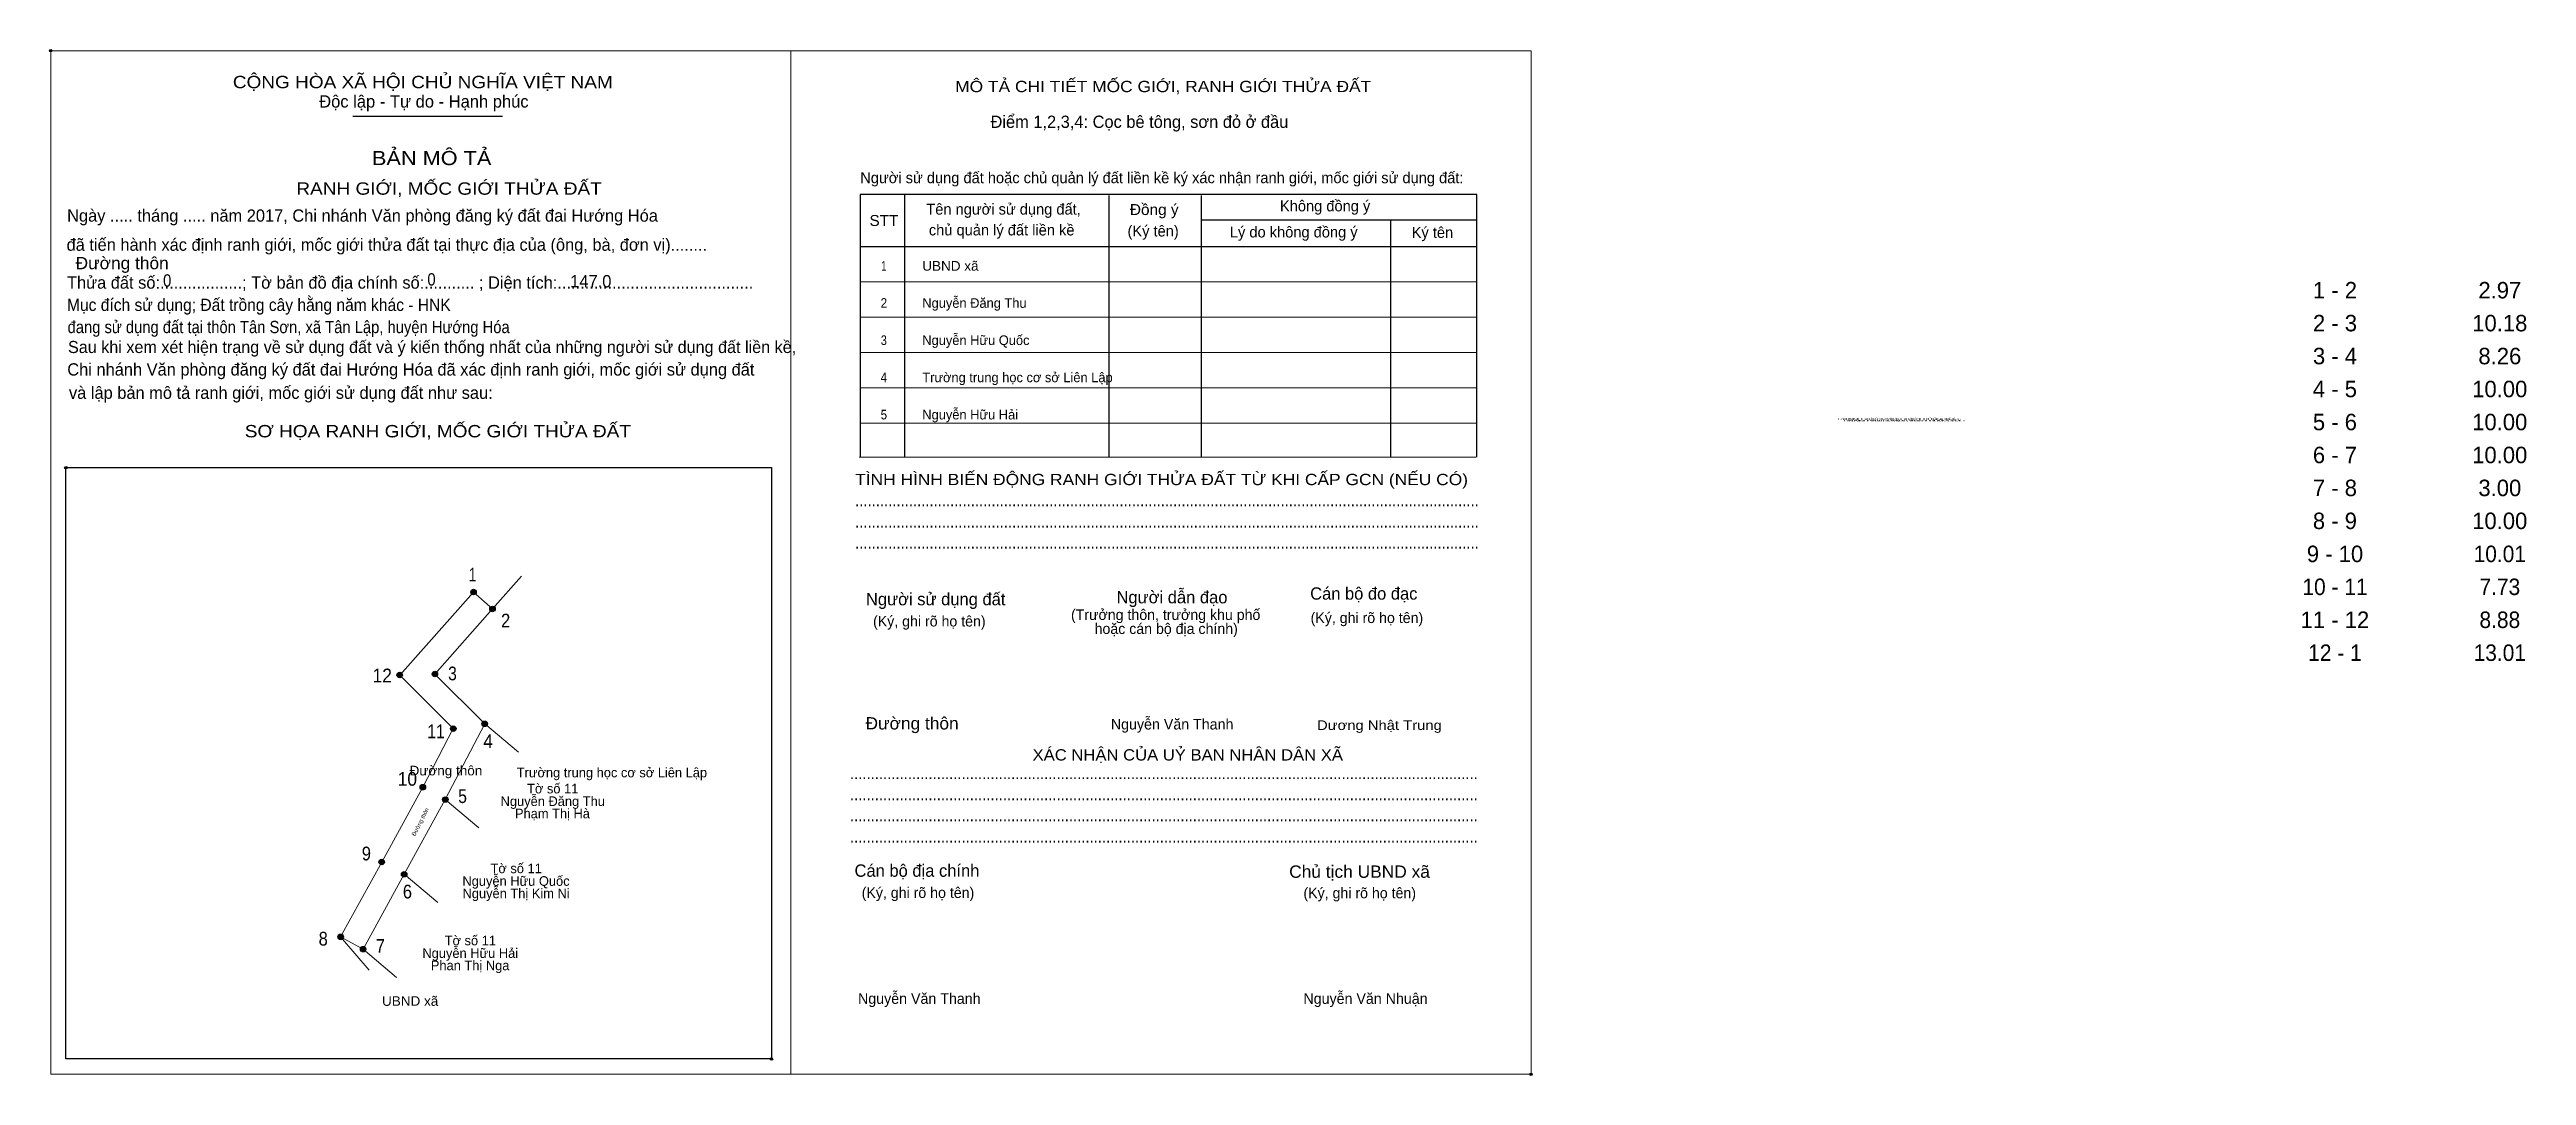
# Model space of a CAD drawing. Header units: metres. Extents: x 547873 to 548164, y 1837704 to 1837824.
import ezdxf
from ezdxf.enums import TextEntityAlignment as Align

# ---------------------------------------------------------------- set-up
doc = ezdxf.new("R2010")
doc.units = ezdxf.units.M
doc.header["$LTSCALE"] = 0.57
doc.header["$PDMODE"] = 32
doc.header["$PDSIZE"] = 0.285
for name, color, linetype, lineweight in [('1', 7, 'Continuous', 25), ('10', 7, 'Continuous', 13), ('11', 7, 'Continuous', 25), ('2', 7, 'Continuous', 13), ('27', 7, 'Continuous', 13)]:
    doc.layers.add(name, color=color, linetype=linetype, lineweight=lineweight)
for name, color, linetype in [('13', 7, 'Continuous'), ('36', 7, 'Continuous'), ('52', 7, 'Continuous'), ('6', 7, 'Continuous'), ('60', 7, 'Continuous'), ('9', 7, 'Continuous')]:
    doc.layers.add(name, color=color, linetype=linetype)

msp = doc.modelspace()

# ---------------------------------------------------------------- hatches: boundary and pattern name
at = {"layer": '11'}
for points in [[(547923.3618, 1837760.79, 1), (547922.7182, 1837760.79, 1)], [(547925.5815, 1837758.8147, 1), (547924.9378, 1837758.8147, 1)], [(547914.7118, 1837751.07, 1), (547914.0682, 1837751.07, 1)], [(547918.8318, 1837751.19, 1), (547918.1882, 1837751.19, 1)], [(547920.9918, 1837744.79, 1), (547920.3482, 1837744.79, 1)], [(547924.6718, 1837745.35, 1), (547924.0282, 1837745.35, 1)], [(547917.4218, 1837737.93, 1), (547916.7782, 1837737.93, 1)], [(547920.0518, 1837736.48, 1), (547919.4082, 1837736.48, 1)], [(547912.6018, 1837729.16, 1), (547911.9582, 1837729.16, 1)], [(547915.2318, 1837727.72, 1), (547914.5882, 1837727.72, 1)], [(547915.2318, 1837727.72, 1), (547914.5882, 1837727.72, 1)], [(547907.7929, 1837720.3919, 1), (547907.1492, 1837720.3919, 1)], [(547910.4218, 1837718.95, 1), (547909.7782, 1837718.95, 1)]]:
    msp.add_hatch(color=256, dxfattribs=at).paths.add_polyline_path(points)

# ---------------------------------------------------------------- linework, layer by layer
at = {"layer": '1'}
for p, q in [((547908.9, 1837816.54), (547926.43, 1837816.54)), ((547973.54, 1837807.39), (547973.54, 1837776.59)), ((547997.46, 1837807.27), (547997.46, 1837776.59)), ((548008.26, 1837807.27), (548008.26, 1837776.59)), ((548008.26, 1837804.41), (548040.59, 1837804.41)), ((548030.46, 1837804.41), (548030.46, 1837776.59)), ((547968.35, 1837801.27), (548040.59, 1837801.27))]:
    msp.add_line(p, q, dxfattribs=at)
at = {"layer": '1', "lineweight": 13}
for p, q in [((547968.35, 1837797.13), (548040.59, 1837797.13)), ((547968.35, 1837793), (548040.59, 1837793)), ((547968.35, 1837788.86), (548040.59, 1837788.86)), ((547968.35, 1837784.73), (548040.59, 1837784.73)), ((547968.35, 1837780.59), (548040.59, 1837780.59)), ((547968.22, 1837776.59), (548040.47, 1837776.59))]:
    msp.add_line(p, q, dxfattribs=at)
at = {"layer": '1'}
msp.add_lwpolyline([(548040.59, 1837776.59), (548040.59, 1837807.39), (547968.35, 1837807.39), (547968.35, 1837776.59)], dxfattribs=at)
msp.add_lwpolyline([(547875.28, 1837775.37), (547957.94, 1837775.37), (547957.94, 1837706.08), (547875.28, 1837706.08)], close=True, dxfattribs=at)
for p in [(547873.51, 1837824.22), (547875.28, 1837775.37), (547957.94, 1837706.08), (548046.92, 1837704.29), (548046.93, 1837704.29)]:
    msp.add_point(p, dxfattribs=at)
at = {"layer": '10'}
msp.add_lwpolyline([(547914.91, 1837727.72), (547910.1, 1837718.95), (547907.47, 1837720.39), (547912.28, 1837729.16), (547917.1, 1837737.93), (547920.67, 1837744.79), (547914.39, 1837751.07), (547923.04, 1837760.79), (547925.26, 1837758.81), (547918.51, 1837751.19), (547924.35, 1837745.35), (547919.73, 1837736.48)], close=True, dxfattribs=at)
at = {"layer": '11'}
for centre in [(547923.04, 1837760.79), (547925.2596, 1837758.8147), (547914.39, 1837751.07), (547918.51, 1837751.19), (547920.67, 1837744.79), (547924.35, 1837745.35), (547917.1, 1837737.93), (547919.73, 1837736.48), (547912.28, 1837729.16), (547914.91, 1837727.72), (547914.91, 1837727.72), (547907.471, 1837720.3919), (547910.1, 1837718.95)]:
    msp.add_circle(centre, 0.3219, dxfattribs=at)
at = {"layer": '2'}
for points in [[(547873.51, 1837824.22), (547960.21, 1837824.22), (547960.21, 1837704.29), (547873.51, 1837704.29)], [(547960.22, 1837824.22), (548046.92, 1837824.22), (548046.92, 1837704.29), (547960.22, 1837704.29)], [(547960.22, 1837824.22), (548046.92, 1837824.22), (548046.92, 1837704.29), (547960.22, 1837704.29)]]:
    msp.add_lwpolyline(points, close=True, dxfattribs=at)
at = {"layer": '27'}
for p, q in [((547925.26, 1837758.81), (547928.67, 1837762.67)), ((547924.35, 1837745.35), (547928.29, 1837742.03)), ((547919.73, 1837736.48), (547923.67, 1837733.16)), ((547914.91, 1837727.72), (547918.84, 1837724.4)), ((547907.47, 1837720.39), (547910.83, 1837716.49)), ((547910.1, 1837718.95), (547914.03, 1837715.63))]:
    msp.add_line(p, q, dxfattribs=at)

# ---------------------------------------------------------------- texts
at = {"layer": '1'}
for s, height, width, p in [('CỘNG HÒA XÃ HỘI CHỦ NGHĨA VIỆT NAM', 1.447, 1.15, (547894.84, 1837819.83)), ('RANH GIỚI, MỐC GIỚI THỬA ĐẤT', 1.448, 1.15, (547902.28, 1837807.35)), ('Đồng ý', 1.282, 1.05, (547999.93, 1837804.97)), ('STT', 1.282, 1.05, (547969.42, 1837803.69)), ('Mục đích sử dụng; Đất trồng cây hằng năm khác - HNK', 1.437, 0.95, (547875.41, 1837793.73)), ('đang sử dụng đất tại thôn Tân Sơn, xã Tân Lập, huyện Hướng Hóa', 1.437, 0.9, (547875.48, 1837791.13)), ('SƠ HỌA RANH GIỚI, MỐC GIỚI THỬA ĐẤT', 1.448, 1.15, (547896.24, 1837778.92)), ('RANH GIỚI, MỐC GIỚI THỬA ĐẤT', 0.1812, 3.55, (548082.84, 1837780.98)), ('RANH GIỚI, MỐC GIỚI THỬA ĐẤT', 0.1812, 3.55, (548083.38, 1837780.98)), ('RANH GIỚI, MỐC GIỚI THỬA ĐẤT', 0.1812, 3.55, (548083.55, 1837780.78)), ('RANH GIỚI, MỐC GIỚI THỬA ĐẤT', 0.1812, 3.55, (548084.08, 1837780.78)), ('TÌNH HÌNH BIẾN ĐỘNG RANH GIỚI THỬA ĐẤT TỪ KHI CẤP GCN (NẾU CÓ)', 1.323, 1.15, (547967.74, 1837773.32)), ('.......................................................................................................................................................', 1.447, 0.9, (547967.74, 1837770.84)), ('.......................................................................................................................................................', 1.447, 0.9, (547967.74, 1837768.35)), ('.......................................................................................................................................................', 1.447, 0.9, (547967.74, 1837765.87)), ('Dương Nhật Trung', 1.126, 1.15, (548021.85, 1837744.63)), ('........................................................................................................................................................', 1.447, 0.9, (547967.14, 1837738.87)), ('........................................................................................................................................................', 1.447, 0.9, (547967.14, 1837736.39)), ('........................................................................................................................................................', 1.447, 0.9, (547967.14, 1837733.92)), ('........................................................................................................................................................', 1.447, 0.9, (547967.14, 1837731.44)), ('Chủ tịch UBND xã', 1.447, 1.05, (548018.59, 1837727.31))]:
    msp.add_text(s, height=height, dxfattribs=dict(at, width=width)).set_placement(p)
for s, height, width, p in [('MÔ TẢ CHI TIẾT MỐC GIỚI, RANH GIỚI THỬA ĐẤT', 1.323, 1.15, (548003.83, 1837819.37)), ('BẢN MÔ TẢ', 1.654, 1.15, (547918.135, 1837810.82)), ('XÁC NHẬN CỦA UỶ BAN NHÂN DÂN XÃ', 1.324, 1.1, (548006.71, 1837741.05))]:
    msp.add_text(s, height=height, dxfattribs=dict(at, width=width)).set_placement(p, align=Align.CENTER)
for s, height, p in [('Độc lập - Tự do - Hạnh phúc', 1.447, (547904.96, 1837817.56)), ('Điểm 1,2,3,4: Cọc bê tông, sơn đỏ ở đầu', 1.437, (547983.6, 1837815.18)), ('Người sử dụng đất hoặc chủ quản lý đất liền kề ký xác nhận ranh giới, mốc giới sử dụng đất:', 1.282, (547968.34, 1837808.7)), ('Ngày ..... tháng ..... năm 2017, Chi nhánh Văn phòng đăng ký đất đai Hướng Hóa', 1.437, (547875.43, 1837804.19)), ('Tên người sử dụng đất,', 1.282, (547976.08, 1837805.02)), ('Không đồng ý', 1.282, (548017.51, 1837805.4)), (' đã tiến hành xác định ranh giới, mốc giới thửa đất tại thực địa của (ông, bà, đơn vị)........', 1.437, (547874.83, 1837800.78)), ('chủ quản lý đất liền kề', 1.282, (547976.38, 1837802.58)), ('(Ký tên)', 1.282, (547999.65, 1837802.46)), ('Lý do không đồng ý', 1.282, (548011.64, 1837802.34)), ('Ký tên', 1.282, (548032.94, 1837802.29)), ('Thửa đất số:..................; Tờ bản đồ địa chính số:........... ; Diện tích:...........................................', 1.437, (547875.41, 1837796.34)), ('Chi nhánh Văn phòng đăng ký đất đai Hướng Hóa đã xác định ranh giới, mốc giới sử dụng đất', 1.437, (547875.45, 1837786.16)), ('Sau khi xem xét hiện trạng về sử dụng đất và ý kiến thống nhất của những người sử dụng đất liền kề,', 1.415, (547875.53, 1837788.8)), (' và lập bản mô tả ranh giới, mốc giới sử dụng đất như sau:', 1.437, (547875.11, 1837783.43)), ('Người sử dụng đất', 1.447, (547969.01, 1837759.24)), ('Người dẫn đạo', 1.447, (547998.36, 1837759.47)), ('Cán bộ đo đạc', 1.444, (548021.05, 1837759.9)), ('(Ký, ghi rõ họ tên)', 1.241, (547969.84, 1837756.76)), ('(Ký, ghi rõ họ tên)', 1.241, (548021.1, 1837757.16)), ('Nguyễn Văn Thanh', 1.246, (547997.7, 1837744.69)), ('Cán bộ địa chính', 1.447, (547967.67, 1837727.43)), ('(Ký, ghi rõ họ tên)', 1.241, (547968.51, 1837724.95)), ('(Ký, ghi rõ họ tên)', 1.241, (548020.26, 1837724.91)), ('Nguyễn Văn Thanh', 1.246, (547968.08, 1837712.54)), ('Nguyễn Văn Nhuận', 1.246, (548020.26, 1837712.54))]:
    msp.add_text(s, height=height, dxfattribs=at).set_placement(p)
for s, p in [('(Trưởng thôn, trưởng khu phố', (548004.12, 1837757.52)), ('hoặc cán bộ địa chính)', (548004.185, 1837755.88))]:
    msp.add_text(s, height=1.24, dxfattribs=at).set_placement(p, align=Align.CENTER)
at = {"layer": '13', "width": 1.05}
msp.add_text('Đường thôn', height=1.126, dxfattribs=at).set_placement((547919.805, 1837739.31), align=Align.CENTER)
at = {"layer": '13', "width": 0.95}
msp.add_text('Đường thôn', height=0.4827, rotation=62.794, dxfattribs=at).set_placement((547917.0118, 1837733.7447), align=Align.CENTER)
at = {"layer": '36'}
for s, p in [('Trường trung học cơ sở Liên Lập', (547939.25, 1837739.08)), ('Tờ số 11', (547932.315, 1837737.2)), ('Nguyễn Đăng Thu', (547932.32, 1837735.72)), ('Phạm Thị Hà', (547932.285, 1837734.28)), ('Nguyễn Hữu Quốc', (547928.015, 1837726.37)), ('Tờ số 11', (547928.035, 1837727.85)), ('Nguyễn Thị Kim Ni', (547928.025, 1837724.92)), ('Nguyễn Hữu Hải', (547922.655, 1837717.92)), ('Tờ số 11', (547922.665, 1837719.4)), ('Phan Thị Nga', (547922.64, 1837716.48))]:
    msp.add_text(s, height=1.126, dxfattribs=at).set_placement(p, align=Align.CENTER)
at = {"layer": '36', "width": 1.05}
msp.add_text('UBND xã', height=1.126, dxfattribs=at).set_placement((547915.615, 1837712.31), align=Align.CENTER)
at = {"layer": '52'}
for s, p in [('1 - 2', (548141.105, 1837795.2)), ('2.97', (548160.415, 1837795.2)), ('2 - 3', (548141.105, 1837791.34)), ('10.18', (548160.41, 1837791.34)), ('3 - 4', (548141.105, 1837787.48)), ('8.26', (548160.415, 1837787.48)), ('4 - 5', (548141.095, 1837783.62)), ('10.00', (548160.405, 1837783.62)), ('5 - 6', (548141.095, 1837779.75)), ('10.00', (548160.405, 1837779.75)), ('6 - 7', (548141.095, 1837775.89)), ('10.00', (548160.405, 1837775.89)), ('7 - 8', (548141.095, 1837772.03)), ('3.00', (548160.415, 1837772.03)), ('8 - 9', (548141.095, 1837768.17)), ('10.00', (548160.405, 1837768.17)), ('9 - 10', (548141.105, 1837764.3)), ('11 - 12', (548141.095, 1837756.58))]:
    msp.add_text(s, height=1.931, dxfattribs=at).set_placement(p, align=Align.CENTER)
at = {"layer": '52', "width": 0.95}
for s, p in [('10.01', (548160.41, 1837764.3)), ('10 - 11', (548141.105, 1837760.44)), ('7.73', (548160.415, 1837760.44)), ('8.88', (548160.415, 1837756.58)), ('12 - 1', (548141.1, 1837752.72)), ('13.01', (548160.41, 1837752.72))]:
    msp.add_text(s, height=1.931, dxfattribs=at).set_placement(p, align=Align.CENTER)
at = {"layer": '6'}
for s, width, p in [('Đường thôn', 1.05, (547876.42, 1837798.62)), ('0', 0.9, (547886.67, 1837796.58)), ('0', 0.9, (547917.63, 1837796.71)), ('Đường thôn', 1.05, (547968.96, 1837744.69))]:
    msp.add_text(s, height=1.443, dxfattribs=dict(at, width=width)).set_placement(p)
msp.add_text('147.0', height=1.443, dxfattribs=at).set_placement((547934.36, 1837796.49))
at = {"layer": '60'}
for s, width, p in [('1', 0.75, (547971.1, 1837798.45)), ('2', 0.9, (547971.11, 1837794.1)), ('3', 0.85, (547971.1, 1837789.74)), ('4', 0.9, (547971.1, 1837785.38)), ('5', 0.9, (547971.11, 1837781.02))]:
    msp.add_text(s, height=1.126, dxfattribs=dict(at, width=width)).set_placement(p, align=Align.CENTER)
at = {"layer": '60', "width": 1.05}
msp.add_text('UBND xã', height=1.126, dxfattribs=at).set_placement((547975.61, 1837798.45))
at = {"layer": '60'}
for s, p in [('Nguyễn Đăng Thu', (547975.61, 1837794.1)), ('Nguyễn Hữu Quốc', (547975.61, 1837789.74)), ('Trường trung học cơ sở Liên Lập', (547975.61, 1837785.38)), ('Nguyễn Hữu Hải', (547975.61, 1837781.02))]:
    msp.add_text(s, height=1.126, dxfattribs=at).set_placement(p)
at = {"layer": '9'}
for s, width, p in [('1', 0.75, (547922.93, 1837762.04)), ('2', 0.9, (547926.8, 1837756.64)), ('12', 0.95, (547912.34, 1837750.21)), ('3', 0.85, (547920.57, 1837750.45)), ('11', 0.85, (547918.64, 1837743.67)), ('4', 0.95, (547924.75, 1837742.52)), ('10', 0.95, (547915.285, 1837738.1)), ('5', 0.85, (547921.75, 1837736.07)), ('9', 0.9, (547910.485, 1837729.35)), ('6', 0.9, (547915.295, 1837724.89)), ('8', 0.9, (547905.43, 1837719.37)), ('7', 0.9, (547912.125, 1837718.52))]:
    msp.add_text(s, height=1.609, dxfattribs=dict(at, width=width)).set_placement(p, align=Align.CENTER)

doc.saveas('drawing.dxf')
